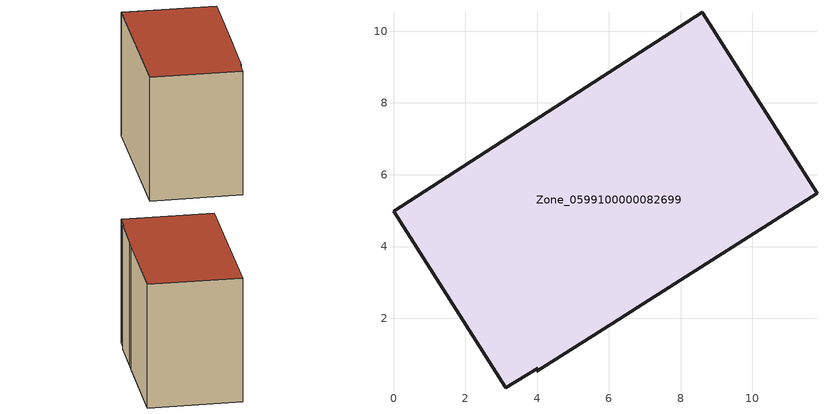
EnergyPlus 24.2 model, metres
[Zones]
Zone_0599100000082699
 floor ground (C_G): 6.81,2.31 6.26,1.96 3.99,0.52 4.01,0.6 3.13,0.07 0,4.98 8.6,10.53 11.8,5.48 z0
 wall outside (C_F): 11.8,5.48 8.6,10.53 0,4.98 3.13,0.07 4.01,0.6 3.99,0.52 6.26,1.96 6.81,2.31 11.8,5.48 z0:8.3
 roof outside (C_R): 6.26,1.96 6.81,2.31 11.8,5.48 8.6,10.53 0,4.98 3.13,0.07 4.01,0.6 3.99,0.52 z8.3
[BUILDING]
Pand.0599100000082699: North Axis=0; Terrain=City; Loads Convergence Tolerance Value=0.04; Temperature Convergence Tolerance Value=0.4; Solar Distribution=FullExterior; Maximum Number of Warmup Days=25; Minimum Number of Warmup Days=1
[Site:Location]
Rotterdam.The.Hague.AP_ZH_NLD Design_Conditions: Latitude=51.96; Longitude=4.45; Time Zone=1; Elevation=-4.5
[SITE:GROUNDTEMPERATURE:BUILDINGSURFACE]
18, 18, 18, 18, 18, 18, 18, 18, 18, 18, 18, 18
[MATERIAL] Thermal Absorptance=0.9; Solar Absorptance=0.7; Visible Absorptance=0.7
Name | Roughness | Thickness | Conductivity | Density | Specific Heat
G.TC.1946-1964 | MediumSmooth | 0.15 | 1 | 540 | 1210
F.TC.1946-1964 | Rough | 0.3 | 0.857143 | 1920 | 840
R.TC.1946-1964 | MediumRough | 0.2 | 0.235294 | 1500 | 1000
[CONSTRUCTION]
C_G: G.TC.1946-1964
C_F: F.TC.1946-1964
C_R: R.TC.1946-1964
[ZONE]
Zone_0599100000082699: Type=1; Multiplier=1; Ceiling Height=Autocalculate; Volume=Autocalculate; Floor Area=autocalculate; Part of Total Floor Area=Yes
[ZONEINFILTRATION:DESIGNFLOWRATE]
Infil_Zone_0599100000082699: Zone or ZoneList or Space or SpaceList=Zone_0599100000082699; Schedule=AlwaysOn; Design Flow Rate Calculation Method=Flow/Area; Flow Rate per Floor Area=0.003; Constant Term Coefficient=1; Temperature Term Coefficient=0; Velocity Term Coefficient=0; Velocity Squared Term Coefficient=0
[HVACTEMPLATE:ZONE:IDEALLOADSAIRSYSTEM]
Zone_0599100000082699: Maximum Heating Supply Air Temperature=50; Minimum Cooling Supply Air Temperature=13; Maximum Heating Supply Air Humidity Ratio=0.0156; Minimum Cooling Supply Air Humidity Ratio=0.0077; Heating Limit=NoLimit; Cooling Limit=NoLimit; Dehumidification Control Type=ConstantSensibleHeatRatio; Cooling Sensible Heat Ratio=0.7; Dehumidification Setpoint=60; Humidification Control Type=None; Humidification Setpoint=30; Outdoor Air Method=None; Outdoor Air Flow Rate per Person=0.00944; Outdoor Air Flow Rate per Zone Floor Area=0; Outdoor Air Flow Rate per Zone=0; Demand Controlled Ventilation Type=None; Outdoor Air Economizer Type=NoEconomizer; Heat Recovery Type=None; Sensible Heat Recovery Effectiveness=0.7; Latent Heat Recovery Effectiveness=0.65
[ZONECONTROL:THERMOSTAT]
ThermostatControl_Zone_0599100000082699: Zone or ZoneList=Zone_0599100000082699; Control Type Schedule=DualSetpointControlType; Control 1=Thermostat_Zone_0599100000082699; Temperature Difference Between Cutout And Setpoint=0
[THERMOSTATSETPOINT:DUALSETPOINT]
Thermostat_Zone_0599100000082699: Heating Setpoint Temperature Schedule=HeatingSetpoint_Zone_0599100000082699; Cooling Setpoint Temperature Schedule=CoolingSetpoint_Zone_0599100000082699
[SCHEDULE:COMPACT]
HeatingSetpoint_Zone_0599100000082699: Through: 12/31, For: AllDays, Until: 24:00, 21
CoolingSetpoint_Zone_0599100000082699: Through: 12/31, For: AllDays, Until: 24:00, 24
DualSetpointControlType: Through: 12/31, For: AllDays, Until: 24:00, 4
AlwaysOn: Through: 12/31, For: AllDays, Until: 24:00, 1
